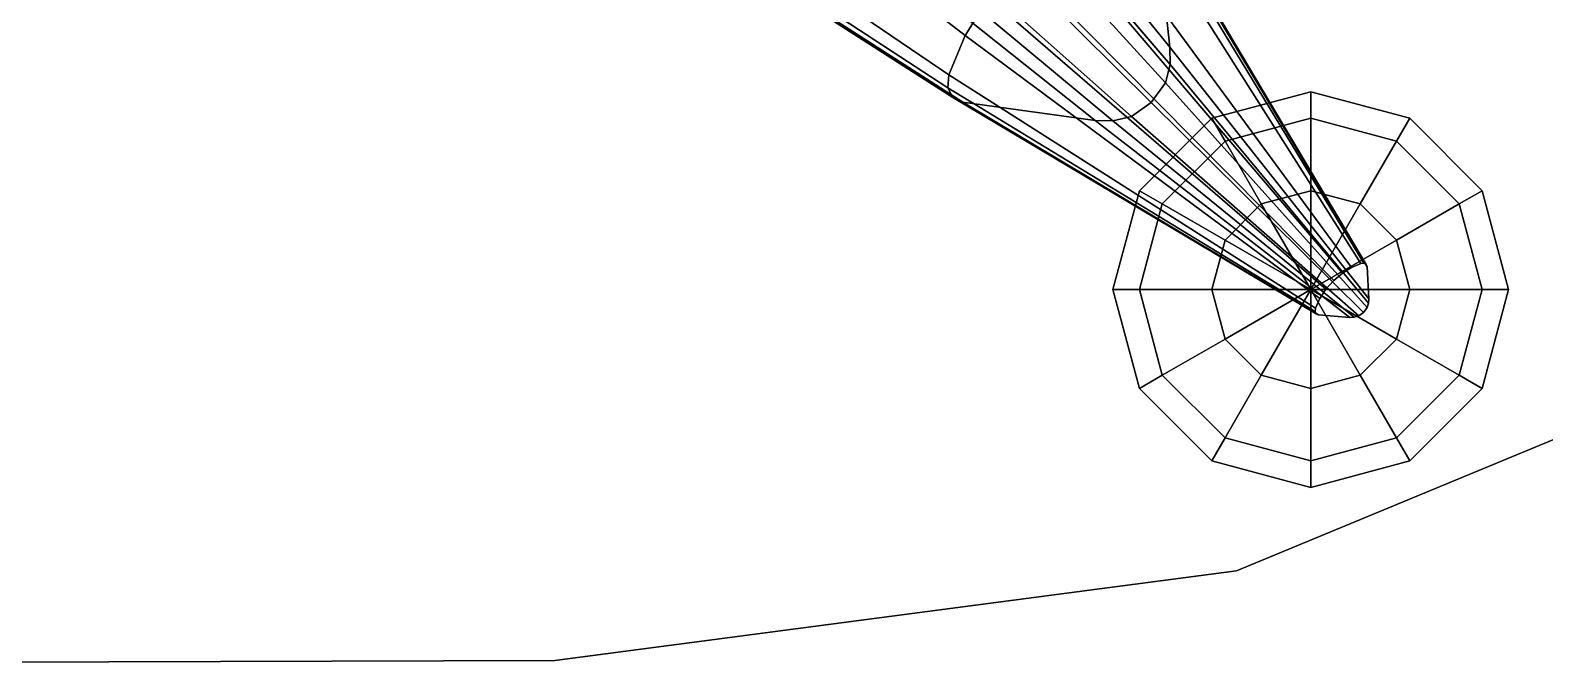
# Model space of a CAD drawing. Header units: millimetres. Extents: x -30782 to 40110, y 35885 to 73818.
# Drawn here: x -14274.2 to -14102, y 64124.3 to 64196.8 of the extents above; entities that cross this region are included whole.
import ezdxf

# ---------------------------------------------------------------- set-up
doc = ezdxf.new("R2010")
doc.units = ezdxf.units.MM

# ---------------------------------------------------------------- blocks, each defined once
blk = doc.blocks.new('A$C1ED21673')
for points, invisible_edges in [([(2327.69, 85.86, -652.92), (2329.32, 70.6, -666.4), (2302.97, 124.26, -691.26)], 2), ([(2329.32, 70.6, -666.4), (2307.34, 97.67, -710.8), (2302.97, 124.26, -691.26)], 12), ([(2306.02, 71.92, -646.76), (2266.85, 102.31, -682.31), (2264.11, 94.73, -685.37)], 12), ([(2306.02, 71.92, -646.76), (2308.71, 76.24, -645.45), (2266.85, 102.31, -682.31)], 2), ([(2329.32, 70.6, -666.4), (2329.34, 68.6, -668.01), (2307.34, 97.67, -710.8)], 2), ([(2329.34, 68.6, -668.01), (2307.58, 94.21, -713.14), (2307.34, 97.67, -710.8)], 12), ([(2304.17, 67.43, -648.86), (2264.11, 94.73, -685.37), (2264.06, 92.17, -686.95)], 12), ([(2304.17, 67.43, -648.86), (2306.02, 71.92, -646.76), (2264.11, 94.73, -685.37)], 2), ([(2328.81, 66.52, -669.25), (2306.87, 90.64, -714.95), (2307.58, 94.21, -713.14)], 12), ([(2329.34, 68.6, -668.01), (2328.81, 66.52, -669.25), (2307.58, 94.21, -713.14)], 2), ([(2304.06, 65.94, -649.96), (2304.17, 67.43, -648.86), (2264.06, 92.17, -686.95)], 2), ([(2304.06, 65.94, -649.96), (2264.06, 92.17, -686.95), (2265.14, 90.22, -688.87)], 12), ([(2304.62, 64.85, -651.28), (2304.06, 65.94, -649.96), (2265.14, 90.22, -688.87)], 2), ([(2304.62, 64.85, -651.28), (2265.14, 90.22, -688.87), (2267.19, 89.18, -690.82)], 12), ([(2327.2, 64.3, -669.73), (2304.3, 86.97, -715.64), (2306.87, 90.64, -714.95)], 12), ([(2328.81, 66.52, -669.25), (2327.2, 64.3, -669.73), (2306.87, 90.64, -714.95)], 2), ([(2305.77, 64.32, -652.62), (2304.62, 64.85, -651.28), (2267.19, 89.18, -690.82)], 2), ([(2305.77, 64.32, -652.62), (2267.19, 89.18, -690.82), (2293.45, 84.05, -710.63)], 12), ([(2336.9, 11.02, -597.86), (2409.13, 40.94, -597.86), (2471.16, 88.54, -597.86)], 12), ([(2324.93, 62.7, -669.2), (2300.54, 84.43, -714.87), (2304.3, 86.97, -715.64)], 12), ([(2327.2, 64.3, -669.73), (2324.93, 62.7, -669.2), (2304.3, 86.97, -715.64)], 2), ([(2351.03, 45.96, -621), (2324.66, 87.56, -649.15), (2320.31, 85.93, -646.98)], 12), ([(2351.38, 46, -621.3), (2326.13, 87.64, -650.26), (2324.66, 87.56, -649.15)], 12), ([(2351.03, 45.96, -621), (2351.38, 46, -621.3), (2324.66, 87.56, -649.15)], 2), ([(2351.38, 46, -621.3), (2351.63, 45.87, -621.66), (2326.13, 87.64, -650.26)], 2), ([(2351.63, 45.87, -621.66), (2327.2, 87.04, -651.59), (2326.13, 87.64, -650.26)], 12), ([(2351.74, 45.59, -622.02), (2327.69, 85.86, -652.92), (2327.2, 87.04, -651.59)], 12), ([(2351.63, 45.87, -621.66), (2351.74, 45.59, -622.02), (2327.2, 87.04, -651.59)], 2), ([(2322.82, 62.19, -667.92), (2296.94, 83.76, -713.02), (2300.54, 84.43, -714.87)], 12), ([(2324.93, 62.7, -669.2), (2322.82, 62.19, -667.92), (2300.54, 84.43, -714.87)], 2), ([(2349.97, 45.51, -620.41), (2320.31, 85.93, -646.98), (2316.08, 83.46, -645.58)], 12), ([(2349.97, 45.51, -620.41), (2351.03, 45.96, -621), (2320.31, 85.93, -646.98)], 2), ([(2351.93, 41.96, -625.67), (2329.32, 70.6, -666.4), (2327.69, 85.86, -652.92)], 12), ([(2351.74, 45.59, -622.02), (2351.93, 41.96, -625.67), (2327.69, 85.86, -652.92)], 2), ([(2320.81, 62.24, -666.28), (2305.77, 64.32, -652.62), (2293.45, 84.05, -710.63)], 2), ([(2320.81, 62.24, -666.28), (2293.45, 84.05, -710.63), (2296.94, 83.76, -713.02)], 12), ([(2322.82, 62.19, -667.92), (2320.81, 62.24, -666.28), (2296.94, 83.76, -713.02)], 2), ([(2348.92, 44.87, -620.03), (2316.08, 83.46, -645.58), (2312.13, 80.25, -644.99)], 12), ([(2348.92, 44.87, -620.03), (2349.97, 45.51, -620.41), (2316.08, 83.46, -645.58)], 2), ([(2347.94, 44.05, -619.87), (2312.13, 80.25, -644.99), (2308.71, 76.24, -645.45)], 12), ([(2347.94, 44.05, -619.87), (2348.92, 44.87, -620.03), (2312.13, 80.25, -644.99)], 2), ([(2347.06, 43.05, -620), (2308.71, 76.24, -645.45), (2306.02, 71.92, -646.76)], 12), ([(2347.06, 43.05, -620), (2347.94, 44.05, -619.87), (2308.71, 76.24, -645.45)], 2), ([(2346.37, 41.98, -620.35), (2306.02, 71.92, -646.76), (2304.17, 67.43, -648.86)], 12), ([(2346.37, 41.98, -620.35), (2347.06, 43.05, -620), (2306.02, 71.92, -646.76)], 2), ([(2351.93, 41.96, -625.67), (2351.91, 41.48, -626.1), (2329.32, 70.6, -666.4)], 2), ([(2351.91, 41.48, -626.1), (2329.34, 68.6, -668.01), (2329.32, 70.6, -666.4)], 12), ([(2345.87, 40.88, -620.92), (2304.17, 67.43, -648.86), (2304.06, 65.94, -649.96)], 12), ([(2345.87, 40.88, -620.92), (2346.37, 41.98, -620.35), (2304.17, 67.43, -648.86)], 2), ([(2351.76, 40.97, -626.44), (2328.81, 66.52, -669.25), (2329.34, 68.6, -668.01)], 12), ([(2351.91, 41.48, -626.1), (2351.76, 40.97, -626.44), (2329.34, 68.6, -668.01)], 2), ([(2345.82, 40.52, -621.22), (2345.87, 40.88, -620.92), (2304.06, 65.94, -649.96)], 2), ([(2345.82, 40.52, -621.22), (2304.06, 65.94, -649.96), (2304.62, 64.85, -651.28)], 12), ([(2351.34, 40.42, -626.57), (2327.2, 64.3, -669.73), (2328.81, 66.52, -669.25)], 12), ([(2351.76, 40.97, -626.44), (2351.34, 40.42, -626.57), (2328.81, 66.52, -669.25)], 2), ([(2345.33, 65.51, -631.06), (2334.08, 62.5, -631.06), (2335.59, 59.88, -619.81)], 12), ([(2345.33, 62.5, -642.31), (2334.08, 62.5, -631.06), (2345.33, 65.51, -631.06)], 1), ([(2345.33, 65.51, -631.06), (2335.59, 59.88, -619.81), (2345.33, 62.5, -619.81)], 1), ([(2355.07, 59.88, -619.81), (2356.58, 62.5, -631.06), (2345.33, 65.51, -631.06)], 12), ([(2355.07, 59.88, -619.81), (2345.33, 65.51, -631.06), (2345.33, 62.5, -619.81)], 1), ([(2356.58, 62.5, -631.06), (2345.33, 62.5, -642.31), (2345.33, 65.51, -631.06)], 1), ([(2345.94, 40.26, -621.57), (2345.82, 40.52, -621.22), (2304.62, 64.85, -651.28)], 2), ([(2345.94, 40.26, -621.57), (2304.62, 64.85, -651.28), (2305.77, 64.32, -652.62)], 12), ([(2346.21, 40.15, -621.94), (2305.77, 64.32, -652.62), (2320.81, 62.24, -666.28)], 12), ([(2346.21, 40.15, -621.94), (2345.94, 40.26, -621.57), (2305.77, 64.32, -652.62)], 2), ([(2350.78, 40.01, -626.43), (2324.93, 62.7, -669.2), (2327.2, 64.3, -669.73)], 12), ([(2351.34, 40.42, -626.57), (2350.78, 40.01, -626.43), (2327.2, 64.3, -669.73)], 2), ([(2349.78, 39.85, -625.64), (2346.21, 40.15, -621.94), (2320.81, 62.24, -666.28)], 2), ([(2349.78, 39.85, -625.64), (2320.81, 62.24, -666.28), (2322.82, 62.19, -667.92)], 12), ([(2350.26, 39.86, -626.08), (2322.82, 62.19, -667.92), (2324.93, 62.7, -669.2)], 12), ([(2350.26, 39.86, -626.08), (2349.78, 39.85, -625.64), (2322.82, 62.19, -667.92)], 2), ([(2350.78, 40.01, -626.43), (2350.26, 39.86, -626.08), (2324.93, 62.7, -669.2)], 2), ([(2334.08, 62.5, -631.06), (2325.84, 54.26, -631.06), (2328.45, 52.75, -619.81)], 12), ([(2335.59, 59.88, -642.31), (2325.84, 54.26, -631.06), (2334.08, 62.5, -631.06)], 1), ([(2334.08, 62.5, -631.06), (2328.45, 52.75, -619.81), (2335.59, 59.88, -619.81)], 1), ([(2345.33, 62.5, -642.31), (2335.59, 59.88, -642.31), (2334.08, 62.5, -631.06)], 12), ([(2345.33, 54.26, -650.54), (2335.59, 59.88, -642.31), (2345.33, 62.5, -642.31)], 1), ([(2345.33, 62.5, -619.81), (2335.59, 59.88, -619.81), (2339.7, 52.75, -611.57)], 12), ([(2345.33, 62.5, -619.81), (2339.7, 52.75, -611.57), (2345.33, 54.26, -611.57)], 1), ([(2355.07, 59.88, -642.31), (2345.33, 54.26, -650.54), (2345.33, 62.5, -642.31)], 1), ([(2350.95, 52.75, -611.57), (2355.07, 59.88, -619.81), (2345.33, 62.5, -619.81)], 12), ([(2350.95, 52.75, -611.57), (2345.33, 62.5, -619.81), (2345.33, 54.26, -611.57)], 1), ([(2356.58, 62.5, -631.06), (2355.07, 59.88, -642.31), (2345.33, 62.5, -642.31)], 12), ([(2362.2, 52.75, -619.81), (2356.58, 62.5, -631.06), (2355.07, 59.88, -619.81)], 1), ([(2364.81, 54.26, -631.06), (2355.07, 59.88, -642.31), (2356.58, 62.5, -631.06)], 1), ([(2362.2, 52.75, -619.81), (2364.81, 54.26, -631.06), (2356.58, 62.5, -631.06)], 12), ([(2335.59, 59.88, -642.31), (2328.45, 52.75, -642.31), (2325.84, 54.26, -631.06)], 12), ([(2339.7, 52.75, -650.54), (2328.45, 52.75, -642.31), (2335.59, 59.88, -642.31)], 1), ([(2335.59, 59.88, -619.81), (2328.45, 52.75, -619.81), (2335.59, 48.63, -611.57)], 12), ([(2345.33, 54.26, -650.54), (2339.7, 52.75, -650.54), (2335.59, 59.88, -642.31)], 12), ([(2335.59, 59.88, -619.81), (2335.59, 48.63, -611.57), (2339.7, 52.75, -611.57)], 1), ([(2355.07, 59.88, -642.31), (2350.95, 52.75, -650.54), (2345.33, 54.26, -650.54)], 12), ([(2362.2, 52.75, -642.31), (2350.95, 52.75, -650.54), (2355.07, 59.88, -642.31)], 1), ([(2355.07, 48.63, -611.57), (2355.07, 59.88, -619.81), (2350.95, 52.75, -611.57)], 1), ([(2355.07, 48.63, -611.57), (2362.2, 52.75, -619.81), (2355.07, 59.88, -619.81)], 12), ([(2364.81, 54.26, -631.06), (2362.2, 52.75, -642.31), (2355.07, 59.88, -642.31)], 12), ([(2325.84, 54.26, -631.06), (2322.83, 43.01, -631.06), (2325.84, 43.01, -619.81)], 12), ([(2328.45, 52.75, -642.31), (2322.83, 43.01, -631.06), (2325.84, 54.26, -631.06)], 1), ([(2325.84, 54.26, -631.06), (2325.84, 43.01, -619.81), (2328.45, 52.75, -619.81)], 1), ([(2364.81, 43.01, -619.81), (2364.81, 54.26, -631.06), (2362.2, 52.75, -619.81)], 1), ([(2367.83, 43.01, -631.06), (2362.2, 52.75, -642.31), (2364.81, 54.26, -631.06)], 1), ([(2364.81, 43.01, -619.81), (2367.83, 43.01, -631.06), (2364.81, 54.26, -631.06)], 12), ([(2328.45, 52.75, -642.31), (2325.84, 43.01, -642.31), (2322.83, 43.01, -631.06)], 12), ([(2335.59, 48.63, -650.54), (2325.84, 43.01, -642.31), (2328.45, 52.75, -642.31)], 1), ([(2328.45, 52.75, -619.81), (2325.84, 43.01, -619.81), (2334.08, 43.01, -611.57)], 12), ([(2339.7, 52.75, -650.54), (2335.59, 48.63, -650.54), (2328.45, 52.75, -642.31)], 12), ([(2328.45, 52.75, -619.81), (2334.08, 43.01, -611.57), (2335.59, 48.63, -611.57)], 1), ([(2362.2, 52.75, -642.31), (2355.07, 48.63, -650.54), (2350.95, 52.75, -650.54)], 12), ([(2364.81, 43.01, -642.31), (2355.07, 48.63, -650.54), (2362.2, 52.75, -642.31)], 1), ([(2356.58, 43.01, -611.57), (2362.2, 52.75, -619.81), (2355.07, 48.63, -611.57)], 1), ([(2356.58, 43.01, -611.57), (2364.81, 43.01, -619.81), (2362.2, 52.75, -619.81)], 12), ([(2367.83, 43.01, -631.06), (2364.81, 43.01, -642.31), (2362.2, 52.75, -642.31)], 12), ([(2335.59, 48.63, -650.54), (2334.08, 43.01, -650.54), (2325.84, 43.01, -642.31)], 12), ([(2364.81, 43.01, -642.31), (2356.58, 43.01, -650.54), (2355.07, 48.63, -650.54)], 12), ([(2345.87, 40.88, -620.92), (2345.82, 40.52, -621.22), (2351.74, 45.59, -622.02)], 14), ([(2345.82, 40.52, -621.22), (2345.94, 40.26, -621.57), (2351.74, 45.59, -622.02)], 14), ([(2346.37, 41.98, -620.35), (2345.87, 40.88, -620.92), (2351.74, 45.59, -622.02)], 14), ([(2345.94, 40.26, -621.57), (2346.21, 40.15, -621.94), (2351.74, 45.59, -622.02)], 14), ([(2346.21, 40.15, -621.94), (2349.78, 39.85, -625.64), (2351.74, 45.59, -622.02)], 14), ([(2347.06, 43.05, -620), (2346.37, 41.98, -620.35), (2351.74, 45.59, -622.02)], 14), ([(2347.94, 44.05, -619.87), (2347.06, 43.05, -620), (2351.74, 45.59, -622.02)], 14), ([(2348.92, 44.87, -620.03), (2347.94, 44.05, -619.87), (2351.74, 45.59, -622.02)], 14), ([(2349.97, 45.51, -620.41), (2348.92, 44.87, -620.03), (2351.74, 45.59, -622.02)], 14), ([(2349.78, 39.85, -625.64), (2351.93, 41.96, -625.67), (2351.74, 45.59, -622.02)], 13), ([(2351.03, 45.96, -621), (2349.97, 45.51, -620.41), (2351.74, 45.59, -622.02)], 14), ([(2351.38, 46, -621.3), (2351.03, 45.96, -621), (2351.74, 45.59, -622.02)], 14), ([(2351.38, 46, -621.3), (2351.74, 45.59, -622.02), (2351.63, 45.87, -621.66)], 1), ([(2322.83, 43.01, -631.06), (2328.45, 33.27, -619.81), (2325.84, 43.01, -619.81)], 1), ([(2322.83, 43.01, -631.06), (2325.84, 31.76, -631.06), (2328.45, 33.27, -619.81)], 12), ([(2325.84, 43.01, -642.31), (2325.84, 31.76, -631.06), (2322.83, 43.01, -631.06)], 1), ([(2334.08, 43.01, -650.54), (2328.45, 33.27, -642.31), (2325.84, 43.01, -642.31)], 1), ([(2325.84, 43.01, -619.81), (2335.59, 37.38, -611.57), (2334.08, 43.01, -611.57)], 1), ([(2325.84, 43.01, -619.81), (2328.45, 33.27, -619.81), (2335.59, 37.38, -611.57)], 12), ([(2325.84, 43.01, -642.31), (2328.45, 33.27, -642.31), (2325.84, 31.76, -631.06)], 12), ([(2334.08, 43.01, -650.54), (2335.59, 37.38, -650.54), (2328.45, 33.27, -642.31)], 12), ([(2349.78, 39.85, -625.64), (2350.26, 39.86, -626.08), (2351.93, 41.96, -625.67)], 14), ([(2350.26, 39.86, -626.08), (2351.91, 41.48, -626.1), (2351.93, 41.96, -625.67)], 13), ([(2350.26, 39.86, -626.08), (2350.78, 40.01, -626.43), (2351.91, 41.48, -626.1)], 14), ([(2350.78, 40.01, -626.43), (2351.34, 40.42, -626.57), (2351.91, 41.48, -626.1)], 14), ([(2351.34, 40.42, -626.57), (2351.76, 40.97, -626.44), (2351.91, 41.48, -626.1)], 12), ([(2362.2, 33.27, -642.31), (2355.07, 37.38, -650.54), (2356.58, 43.01, -650.54)], 12), ([(2355.07, 37.38, -611.57), (2362.2, 33.27, -619.81), (2364.81, 43.01, -619.81)], 12), ([(2355.07, 37.38, -611.57), (2364.81, 43.01, -619.81), (2356.58, 43.01, -611.57)], 1), ([(2362.2, 33.27, -642.31), (2356.58, 43.01, -650.54), (2364.81, 43.01, -642.31)], 1), ([(2362.2, 33.27, -619.81), (2364.81, 31.76, -631.06), (2367.83, 43.01, -631.06)], 12), ([(2362.2, 33.27, -619.81), (2367.83, 43.01, -631.06), (2364.81, 43.01, -619.81)], 1), ([(2364.81, 31.76, -631.06), (2362.2, 33.27, -642.31), (2364.81, 43.01, -642.31)], 12), ([(2364.81, 31.76, -631.06), (2364.81, 43.01, -642.31), (2367.83, 43.01, -631.06)], 1), ([(2259.39, 0.82, -609.86), (2409.13, 40.94, -609.86), (2336.9, 11.02, -609.86)], 1), ([(2409.13, 40.94, -609.86), (2409.13, 40.94, -597.86), (2336.9, 11.02, -597.86)], 12), ([(2336.9, 11.02, -597.86), (2336.9, 11.02, -609.86), (2409.13, 40.94, -609.86)], 12), ([(2335.59, 37.38, -650.54), (2335.59, 26.13, -642.31), (2328.45, 33.27, -642.31)], 1), ([(2328.45, 33.27, -619.81), (2339.7, 33.27, -611.57), (2335.59, 37.38, -611.57)], 1), ([(2335.59, 37.38, -650.54), (2339.7, 33.27, -650.54), (2335.59, 26.13, -642.31)], 12), ([(2355.07, 26.13, -642.31), (2350.95, 33.27, -650.54), (2355.07, 37.38, -650.54)], 12), ([(2350.95, 33.27, -611.57), (2362.2, 33.27, -619.81), (2355.07, 37.38, -611.57)], 1), ([(2355.07, 26.13, -642.31), (2355.07, 37.38, -650.54), (2362.2, 33.27, -642.31)], 1), ([(2325.84, 31.76, -631.06), (2335.59, 26.13, -619.81), (2328.45, 33.27, -619.81)], 1), ([(2328.45, 33.27, -642.31), (2334.08, 23.52, -631.06), (2325.84, 31.76, -631.06)], 1), ([(2328.45, 33.27, -619.81), (2335.59, 26.13, -619.81), (2339.7, 33.27, -611.57)], 12), ([(2328.45, 33.27, -642.31), (2335.59, 26.13, -642.31), (2334.08, 23.52, -631.06)], 12), ([(2339.7, 33.27, -650.54), (2345.33, 23.52, -642.31), (2335.59, 26.13, -642.31)], 1), ([(2335.59, 26.13, -619.81), (2345.33, 31.76, -611.57), (2339.7, 33.27, -611.57)], 1), ([(2339.7, 33.27, -650.54), (2345.33, 31.76, -650.54), (2345.33, 23.52, -642.31)], 12), ([(2345.33, 23.52, -642.31), (2345.33, 31.76, -650.54), (2350.95, 33.27, -650.54)], 12), ([(2345.33, 23.52, -642.31), (2350.95, 33.27, -650.54), (2355.07, 26.13, -642.31)], 1), ([(2345.33, 31.76, -611.57), (2355.07, 26.13, -619.81), (2350.95, 33.27, -611.57)], 1), ([(2350.95, 33.27, -611.57), (2355.07, 26.13, -619.81), (2362.2, 33.27, -619.81)], 12), ([(2355.07, 26.13, -619.81), (2364.81, 31.76, -631.06), (2362.2, 33.27, -619.81)], 1), ([(2356.58, 23.52, -631.06), (2355.07, 26.13, -642.31), (2362.2, 33.27, -642.31)], 12), ([(2356.58, 23.52, -631.06), (2362.2, 33.27, -642.31), (2364.81, 31.76, -631.06)], 1), ([(2325.84, 31.76, -631.06), (2334.08, 23.52, -631.06), (2335.59, 26.13, -619.81)], 12), ([(2335.59, 26.13, -619.81), (2345.33, 23.52, -619.81), (2345.33, 31.76, -611.57)], 12), ([(2345.33, 31.76, -611.57), (2345.33, 23.52, -619.81), (2355.07, 26.13, -619.81)], 12), ([(2355.07, 26.13, -619.81), (2356.58, 23.52, -631.06), (2364.81, 31.76, -631.06)], 12), ([(2334.08, 23.52, -631.06), (2345.33, 23.52, -619.81), (2335.59, 26.13, -619.81)], 1), ([(2335.59, 26.13, -642.31), (2345.33, 20.51, -631.06), (2334.08, 23.52, -631.06)], 1), ([(2335.59, 26.13, -642.31), (2345.33, 23.52, -642.31), (2345.33, 20.51, -631.06)], 12), ([(2345.33, 23.52, -619.81), (2356.58, 23.52, -631.06), (2355.07, 26.13, -619.81)], 1), ([(2345.33, 20.51, -631.06), (2345.33, 23.52, -642.31), (2355.07, 26.13, -642.31)], 12), ([(2345.33, 20.51, -631.06), (2355.07, 26.13, -642.31), (2356.58, 23.52, -631.06)], 1), ([(2334.08, 23.52, -631.06), (2345.33, 20.51, -631.06), (2345.33, 23.52, -619.81)], 12), ([(2345.33, 23.52, -619.81), (2345.33, 20.51, -631.06), (2356.58, 23.52, -631.06)], 12), ([(1964.39, 0, -597.86), (2259.39, 0.82, -597.86), (2336.9, 11.02, -597.86)], 12), ([(2259.39, 0.82, -609.86), (2336.9, 11.02, -609.86), (2336.9, 11.02, -597.86)], 12), ([(2259.39, 0.82, -597.86), (2259.39, 0.82, -609.86), (2336.9, 11.02, -597.86)], 2), ([(1669.39, 0, -609.86), (2259.39, 0.82, -609.86), (1964.39, 0, -609.86)], 1), ([(1964.39, 0, -609.86), (2259.39, 0.82, -609.86), (2259.39, 0.82, -597.86)], 12), ([(2259.39, 0.82, -597.86), (1964.39, 0, -597.86), (1964.39, 0, -609.86)], 12)]:
    blk.add_3dface(points, dxfattribs=dict(invisible_edges=invisible_edges))
for points in [[(2345.33, 43.01, -653.56), (2339.7, 52.75, -650.54), (2345.33, 54.26, -650.54)], [(2345.33, 54.26, -611.57), (2339.7, 52.75, -611.57), (2345.33, 43.01, -608.56)], [(2350.95, 52.75, -650.54), (2345.33, 43.01, -653.56), (2345.33, 54.26, -650.54)], [(2345.33, 43.01, -608.56), (2350.95, 52.75, -611.57), (2345.33, 54.26, -611.57)], [(2345.33, 43.01, -653.56), (2335.59, 48.63, -650.54), (2339.7, 52.75, -650.54)], [(2339.7, 52.75, -611.57), (2335.59, 48.63, -611.57), (2345.33, 43.01, -608.56)], [(2355.07, 48.63, -650.54), (2345.33, 43.01, -653.56), (2350.95, 52.75, -650.54)], [(2345.33, 43.01, -608.56), (2355.07, 48.63, -611.57), (2350.95, 52.75, -611.57)], [(2345.33, 43.01, -653.56), (2334.08, 43.01, -650.54), (2335.59, 48.63, -650.54)], [(2335.59, 48.63, -611.57), (2334.08, 43.01, -611.57), (2345.33, 43.01, -608.56)], [(2356.58, 43.01, -650.54), (2345.33, 43.01, -653.56), (2355.07, 48.63, -650.54)], [(2345.33, 43.01, -608.56), (2356.58, 43.01, -611.57), (2355.07, 48.63, -611.57)], [(2345.33, 43.01, -653.56), (2335.59, 37.38, -650.54), (2334.08, 43.01, -650.54)], [(2334.08, 43.01, -611.57), (2335.59, 37.38, -611.57), (2345.33, 43.01, -608.56)], [(2345.33, 43.01, -653.56), (2339.7, 33.27, -650.54), (2335.59, 37.38, -650.54)], [(2335.59, 37.38, -611.57), (2339.7, 33.27, -611.57), (2345.33, 43.01, -608.56)], [(2345.33, 43.01, -653.56), (2345.33, 31.76, -650.54), (2339.7, 33.27, -650.54)], [(2339.7, 33.27, -611.57), (2345.33, 31.76, -611.57), (2345.33, 43.01, -608.56)], [(2355.07, 37.38, -650.54), (2345.33, 43.01, -653.56), (2356.58, 43.01, -650.54)], [(2350.95, 33.27, -650.54), (2345.33, 43.01, -653.56), (2355.07, 37.38, -650.54)], [(2345.33, 31.76, -650.54), (2345.33, 43.01, -653.56), (2350.95, 33.27, -650.54)], [(2345.33, 43.01, -608.56), (2355.07, 37.38, -611.57), (2356.58, 43.01, -611.57)], [(2345.33, 43.01, -608.56), (2350.95, 33.27, -611.57), (2355.07, 37.38, -611.57)], [(2345.33, 43.01, -608.56), (2345.33, 31.76, -611.57), (2350.95, 33.27, -611.57)]]:
    blk.add_3dface(points)

msp = doc.modelspace()

# ---------------------------------------------------------------- block references
msp.add_blockref('A$C1ED21673', (-16473.93, 64124.28))

doc.saveas('drawing.dxf')
